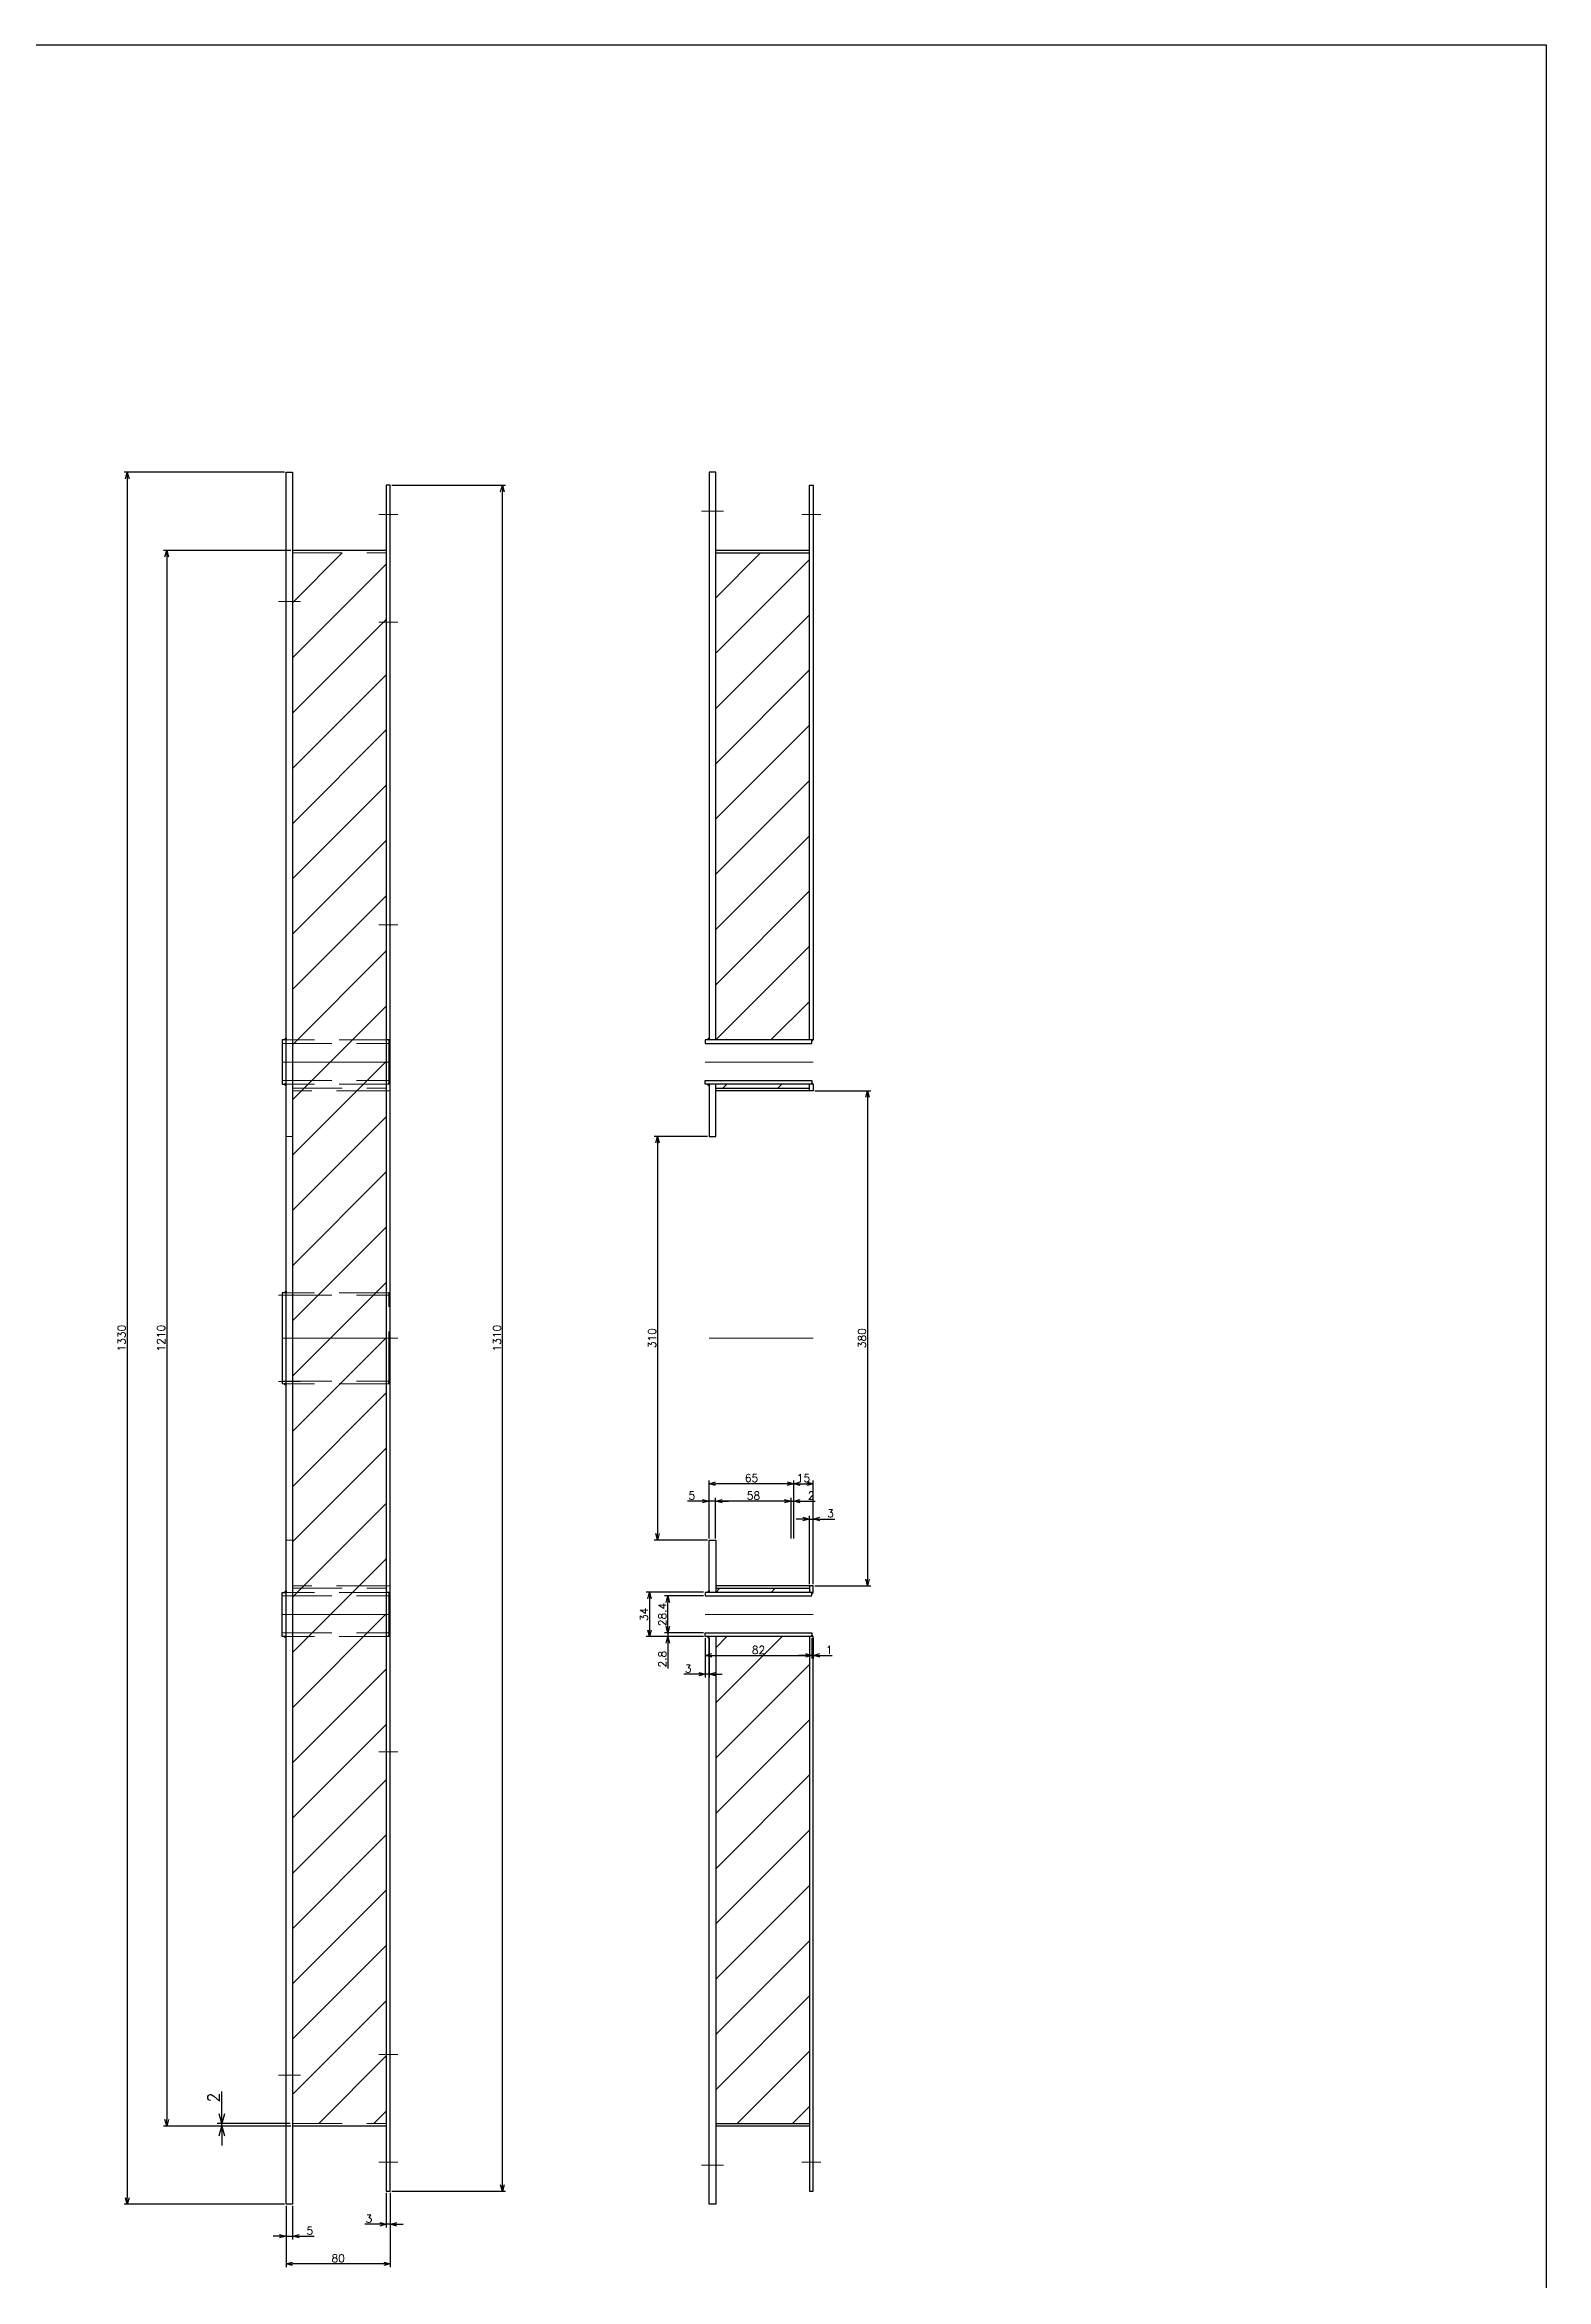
# Model space of a CAD drawing. Header units: millimetres. Extents: x -16130 to 36813, y -8099 to 27484.
# Drawn here: x 7995 to 9149, y -2938 to -1222 of the extents above; entities that cross this region are included whole.
import ezdxf

# ---------------------------------------------------------------- set-up
doc = ezdxf.new("R2010")
doc.units = ezdxf.units.MM
doc.header["$LTSCALE"] = 6
doc.header["$PDMODE"] = 99
doc.header["$PDSIZE"] = 1
for name, pattern in [('CENTER2', [28.575, 19.05, -3.175, 3.175, -3.175]), ('HIDDEN', [9.525, 6.35, -3.175]), ('PHANTOM2', [31.75, 15.875, -3.175, 3.175, -3.175, 3.175, -3.175])]:
    doc.linetypes.add(name, pattern=pattern)
for name, color, linetype, lineweight in [('04_HIDDEN', 2, 'HIDDEN', 13), ('05_CENTER', 4, 'CENTER2', 13), ('06_PHANTOM', 2, 'PHANTOM2', 13), ('08_DIM', 3, 'Continuous', 13)]:
    doc.layers.add(name, color=color, linetype=linetype, lineweight=lineweight)
doc.layers.add('10_DRAFT', color=8, linetype='Continuous', lineweight=0, plot=False)
doc.styles.add('KSS_TXT', font='txt.shx', dxfattribs={"bigfont": 'extfont2.shx'})
doc.dimstyles.new('KSS_DIM', dxfattribs={"dimtxt": 3, "dimasz": 2.5, "dimexe": 1.25, "dimexo": 0.625, "dimtad": 1, "dimdsep": 46, "dimtxsty": 'KSS_TXT', "dimblk": 'OPEN30', "dimcen": 0, "dimazin": 2, "dimtfac": 0.75, "dimtmove": 0, "dimatfit": 3, "dimldrblk": 'OPEN30', "dimfxl": 1, "dimtolj": 1, "dimarcsym": 0})

# ---------------------------------------------------------------- blocks, each defined once
blk = doc.blocks.new('_Open30')
at = {"color": 0, "linetype": 'ByBlock', "lineweight": -2}
for p, q in [((-1, 0.27), (0, 0)), ((0, 0), (-1, -0.27)), ((0, 0), (-1, 0))]:
    blk.add_line(p, q, dxfattribs=at)
blk = doc.blocks.new('*D1683')
at = {"layer": '08_DIM', "color": 0, "lineweight": -2, "transparency": 16777216}
for p, q in [((8504.7, -2060.1), (8463.8, -2060.1)), ((8466.3, -2065.1), (8466.3, -2365.1)), ((8504.7, -2370.1), (8463.8, -2370.1))]:
    blk.add_line(p, q, dxfattribs=at)
at = {"layer": 'Defpoints', "color": 0, "transparency": 16777216}
for p in [(8505.9, -2060.1), (8466.3, -2370.1), (8505.9, -2370.1)]:
    blk.add_point(p, dxfattribs=at)
at = {"layer": '08_DIM', "color": 0, "lineweight": -2, "transparency": 16777216, "xscale": 5, "yscale": 5, "zscale": 5}
for p, rotation in [((8466.3, -2060.1), 90), ((8466.3, -2370.1), 270)]:
    blk.add_blockref('_Open30', p, dxfattribs=dict(at, rotation=rotation))
at = {"layer": '08_DIM', "color": 0, "transparency": 16777216, "insert": (8462.1, -2215.1), "char_height": 6, "attachment_point": 5, "rotation": 90, "style": 'KSS_TXT'}
blk.add_mtext('\\A1;310', dxfattribs=at)
blk = doc.blocks.new('*D1684')
at = {"layer": '08_DIM', "color": 0, "lineweight": -2, "transparency": 16777216}
for p, q in [((8184.6, -1610.1), (8086.7, -1610.1)), ((8089.2, -1615.1), (8089.2, -2815.1)), ((8184.6, -2820.1), (8086.7, -2820.1))]:
    blk.add_line(p, q, dxfattribs=at)
at = {"layer": 'Defpoints', "color": 0, "transparency": 16777216}
for p in [(8185.9, -1610.1), (8089.2, -2820.1), (8185.9, -2820.1)]:
    blk.add_point(p, dxfattribs=at)
at = {"layer": '08_DIM', "color": 0, "lineweight": -2, "transparency": 16777216, "xscale": 5, "yscale": 5, "zscale": 5}
for p, rotation in [((8089.2, -1610.1), 90), ((8089.2, -2820.1), 270)]:
    blk.add_blockref('_Open30', p, dxfattribs=dict(at, rotation=rotation))
at = {"layer": '08_DIM', "color": 0, "transparency": 16777216, "insert": (8084.9, -2215.1), "char_height": 6, "attachment_point": 5, "rotation": 90, "style": 'KSS_TXT'}
blk.add_mtext('\\A1;1210', dxfattribs=at)
blk = doc.blocks.new('*D1685')
at = {"layer": '08_DIM', "color": 0, "lineweight": -2, "transparency": 16777216}
for p, q in [((8179.6, -1550.1), (8056.4, -1550.1)), ((8058.9, -1555.1), (8058.9, -2875.1)), ((8179.6, -2880.1), (8056.4, -2880.1))]:
    blk.add_line(p, q, dxfattribs=at)
at = {"layer": 'Defpoints', "color": 0, "transparency": 16777216}
for p in [(8180.9, -1550.1), (8058.9, -2880.1), (8180.9, -2880.1)]:
    blk.add_point(p, dxfattribs=at)
at = {"layer": '08_DIM', "color": 0, "lineweight": -2, "transparency": 16777216, "xscale": 5, "yscale": 5, "zscale": 5}
for p, rotation in [((8058.9, -1550.1), 90), ((8058.9, -2880.1), 270)]:
    blk.add_blockref('_Open30', p, dxfattribs=dict(at, rotation=rotation))
at = {"layer": '08_DIM', "color": 0, "transparency": 16777216, "insert": (8054.6, -2215.1), "char_height": 6, "attachment_point": 5, "rotation": 90, "style": 'KSS_TXT'}
blk.add_mtext('\\A1;1330', dxfattribs=at)
blk = doc.blocks.new('*D1716')
at = {"layer": '08_DIM', "color": 0, "lineweight": -2, "transparency": 16777216}
for p, q in [((8262.1, -1560.1), (8349.6, -1560.1)), ((8347.1, -2865.1), (8347.1, -1565.1)), ((8262.1, -2870.1), (8349.6, -2870.1))]:
    blk.add_line(p, q, dxfattribs=at)
at = {"layer": 'Defpoints', "color": 0, "transparency": 16777216}
for p in [(8260.9, -1560.1), (8347.1, -1560.1), (8260.9, -2870.1)]:
    blk.add_point(p, dxfattribs=at)
at = {"layer": '08_DIM', "color": 0, "lineweight": -2, "transparency": 16777216, "xscale": 5, "yscale": 5, "zscale": 5}
for p, rotation in [((8347.1, -1560.1), 90), ((8347.1, -2870.1), 270)]:
    blk.add_blockref('_Open30', p, dxfattribs=dict(at, rotation=rotation))
at = {"layer": '08_DIM', "color": 0, "transparency": 16777216, "insert": (8342.9, -2215.1), "char_height": 6, "attachment_point": 5, "rotation": 90, "style": 'KSS_TXT'}
blk.add_mtext('\\A1;1310', dxfattribs=at)
blk = doc.blocks.new('A$C3EB06615_1_1')
h = blk.add_hatch()
h.set_pattern_fill('_USER', color=3, scale=30, angle=225, pattern_type=0)
h.set_pattern_definition([(225, (2335.178, -12804.288), (21.213203, -21.213203), [])])
h.paths.add_polyline_path([(-3, 603), (-75, 603), (-75, -603), (-3, -603)])
at = {"color": 0}
for p, q in [((-3, 605), (-75, 605)), ((-80, 229.1), (-83, 229.1)), ((-83, 229.1), (-83, 195.1)), ((0, 229.1), (-3, 229.1)), ((-83, 195.1), (-80, 195.1)), ((-80, 35), (-83, 35)), ((-83, -229.1), (-83, -195.1)), ((-83, -195.1), (-80, -195.1)), ((0, -195.1), (-3, -195.1)), ((-80, -229.1), (-83, -229.1)), ((0, -229.1), (-3, -229.1)), ((-3, -605), (-75, -605))]:
    blk.add_line(p, q, dxfattribs=at)
at = {"color": 254}
blk.add_line((-83, 35), (-83, -35), dxfattribs=at)
at = {"color": 0}
for points in [[(-75, 665), (-75, -665), (-80, -665), (-80, 665)], [(-3, 655), (-3, -655), (0, -655), (0, 655)]]:
    blk.add_lwpolyline(points, close=True, dxfattribs=at)
at = {"color": 3}
for points in [[(-80, 229.1), (-81.5, 229.1), (-81.5, 229.1), (-80, 230.6)], [(-1, 229.1), (-1, 228.1), (-1, 228.1), (0, 229.1)], [(-80, 195.1), (-81.5, 195.1), (-81.5, 195.1), (-80, 193.6)], [(-1, 195.1), (-1, 196.1), (-1, 196.1), (0, 195.1)], [(-80, 35), (-81.5, 35), (-81.5, 35), (-80, 36.5)], [(-1, 35), (-1, 34), (-1, 34), (0, 35)], [(-1, -35), (-1, -34), (-1, -34), (0, -35)], [(-80, -35), (-81.5, -35), (-81.5, -35), (-80, -36.5)], [(-80, -195.1), (-81.5, -195.1), (-81.5, -195.1), (-80, -193.6)], [(-1, -195.1), (-1, -196.1), (-1, -196.1), (0, -195.1)], [(-80, -229.1), (-81.5, -229.1), (-81.5, -229.1), (-80, -230.6)], [(-1, -229.1), (-1, -228.1), (-1, -228.1), (0, -229.1)]]:
    blk.add_lwpolyline(points, close=True, dxfattribs=at)
at = {"layer": '04_HIDDEN'}
for p, q in [((-75, 603), (-3, 603)), ((-1, 226.3), (-1, 197.9)), ((-75, 192), (-3, 192)), ((-3, 190), (-75, 190)), ((-80, 155), (-75, 155)), ((-80, -155), (-75, -155)), ((-3, -190), (-75, -190)), ((-75, -192), (-3, -192)), ((-1, -226.3), (-1, -197.9)), ((-75, -603), (-3, -603))]:
    blk.add_line(p, q, dxfattribs=at)
at = {"layer": '04_HIDDEN', "color": 254}
blk.add_line((-1, -33), (-1, 33), dxfattribs=at)
at = {"layer": '04_HIDDEN'}
for points in [[(-83, 229.1), (-83, 226.3), (-1, 226.3), (-1, 229.1)], [(-83, 195.1), (-83, 197.9), (-1, 197.9), (-1, 195.1)], [(-83, -195.1), (-83, -197.9), (-1, -197.9), (-1, -195.1)], [(-83, -229.1), (-83, -226.3), (-1, -226.3), (-1, -229.1)]]:
    blk.add_lwpolyline(points, close=True, dxfattribs=at)
at = {"layer": '04_HIDDEN', "color": 254}
for points in [[(-83, 35), (-83, 33), (-1, 33), (-1, 35)], [(-83, -35), (-83, -33), (-1, -33), (-1, -35)]]:
    blk.add_lwpolyline(points, close=True, dxfattribs=at)
at = {"layer": '05_CENTER'}
for p, q in [((-8.8, 632.6), (5.9, 632.6)), ((-85.9, 565.8), (-68.9, 565.8)), ((-8.8, 549.9), (5.9, 549.9)), ((-8.8, 317.5), (5.9, 317.5)), ((-85.9, 33.2), (-68.9, 33.2)), ((-8.8, 0), (5.9, 0)), ((-85.9, -33.2), (-68.9, -33.2)), ((-8.8, -317.5), (5.9, -317.5)), ((-85.9, -565.8), (-68.9, -565.8)), ((-8.8, -549.9), (5.9, -549.9)), ((-8.8, -632.6), (5.9, -632.6))]:
    blk.add_line(p, q, dxfattribs=at)
at = {"layer": '06_PHANTOM'}
for p, q in [((0, 190), (-3, 190)), ((0, -190), (-3, -190))]:
    blk.add_line(p, q, dxfattribs=at)
at = {"layer": '10_DRAFT'}
for p, q in [((-83, 212.1), (0, 212.1)), ((-83, 0), (0, 0)), ((-80, 0), (0, 0)), ((-83, -212.1), (0, -212.1))]:
    blk.add_line(p, q, dxfattribs=at)
blk = doc.blocks.new('A$C544162FB_1_1')
h = blk.add_hatch()
h.set_pattern_fill('_USER', color=3, scale=30, angle=225, pattern_type=0)
h.set_pattern_definition([(225, (-8585.938, 2215.113), (21.2132, -21.2132), [])])
h.paths.add_polyline_path([(-3, 603), (-75, 603), (-75, 229.1), (-3, 229.1)])
h.paths.add_polyline_path([(-3, 195.1), (-75, 195.1), (-75, 192), (-3, 192)])
h.paths.add_polyline_path([(-3, -192), (-75, -192), (-75, -195.1), (-3, -195.1)])
h.paths.add_polyline_path([(-3, -229.1), (-75, -229.1), (-75, -603), (-3, -603)])
at = {"color": 0}
for p, q in [((-3, 605), (-75, 605)), ((-75, 603), (-3, 603)), ((0, 229.1), (-3, 229.1)), ((-75, 192), (-3, 192)), ((-3, 190), (-75, 190)), ((0, 190), (-3, 190)), ((-80, 155), (-75, 155)), ((-80, -155), (-75, -155)), ((-3, -190), (-75, -190)), ((-75, -192), (-3, -192)), ((0, -190), (-3, -190)), ((0, -195.1), (-3, -195.1)), ((0, -229.1), (-3, -229.1)), ((-75, -603), (-3, -603)), ((-3, -605), (-75, -605))]:
    blk.add_line(p, q, dxfattribs=at)
for points in [[(-75, 229.1), (-75, 665), (-80, 665), (-80, 229.1)], [(-3, 229.1), (-3, 655), (0, 655), (0, 229.1)], [(-80, 195.1), (-80, 155)], [(-75, 155), (-75, 195.1)], [(-3, 190), (-3, 195.1)], [(0, 195.1), (0, 190)], [(-80, -195.1), (-80, -155)], [(-75, -155), (-75, -195.1)], [(-3, -190), (-3, -195.1)], [(0, -195.1), (0, -190)], [(-75, -229.1), (-75, -665), (-80, -665), (-80, -229.1)], [(-3, -229.1), (-3, -655), (0, -655), (0, -229.1)]]:
    blk.add_lwpolyline(points, dxfattribs=at)
for points in [[(-83, 229.1), (-83, 226.3), (-1, 226.3), (-1, 229.1)], [(-83, 195.1), (-83, 197.9), (-1, 197.9), (-1, 195.1)], [(-83, -195.1), (-83, -197.9), (-1, -197.9), (-1, -195.1)], [(-83, -229.1), (-83, -226.3), (-1, -226.3), (-1, -229.1)]]:
    blk.add_lwpolyline(points, close=True, dxfattribs=at)
at = {"color": 3}
for points in [[(-80, 229.1), (-81.5, 229.1), (-81.5, 229.1), (-80, 230.6)], [(-1, 229.1), (-1, 228.1), (-1, 228.1), (0, 229.1)], [(-80, 195.1), (-81.5, 195.1), (-81.5, 195.1), (-80, 193.6)], [(-1, 195.1), (-1, 196.1), (-1, 196.1), (0, 195.1)], [(-80, -195.1), (-81.5, -195.1), (-81.5, -195.1), (-80, -193.6)], [(-1, -195.1), (-1, -196.1), (-1, -196.1), (0, -195.1)], [(-80, -229.1), (-81.5, -229.1), (-81.5, -229.1), (-80, -230.6)], [(-1, -229.1), (-1, -228.1), (-1, -228.1), (0, -229.1)]]:
    blk.add_lwpolyline(points, close=True, dxfattribs=at)
at = {"layer": '05_CENTER'}
for p, q in [((-85.9, 635), (-68.9, 635)), ((-8.8, 632.6), (5.9, 632.6)), ((-8.8, -632.6), (5.9, -632.6)), ((-85.9, -635), (-68.9, -635))]:
    blk.add_line(p, q, dxfattribs=at)
at = {"layer": '10_DRAFT'}
for p, q in [((-83, 212.1), (0, 212.1)), ((-80, 0), (0, 0)), ((-83, -212.1), (0, -212.1))]:
    blk.add_line(p, q, dxfattribs=at)
blk = doc.blocks.new('*D2754')
at = {"layer": '08_DIM', "color": 0, "lineweight": -2, "transparency": 16777216}
for p, q in [((8587.2, -2025.1), (8630.1, -2025.1)), ((8627.6, -2030.1), (8627.6, -2400.1)), ((8587.2, -2405.1), (8630.1, -2405.1))]:
    blk.add_line(p, q, dxfattribs=at)
at = {"layer": 'Defpoints', "color": 0, "transparency": 16777216}
for p in [(8585.9, -2025.1), (8585.9, -2405.1), (8627.6, -2405.1)]:
    blk.add_point(p, dxfattribs=at)
at = {"layer": '08_DIM', "color": 0, "lineweight": -2, "transparency": 16777216, "xscale": 5, "yscale": 5, "zscale": 5}
for p, rotation in [((8627.6, -2025.1), 90), ((8627.6, -2405.1), 270)]:
    blk.add_blockref('_Open30', p, dxfattribs=dict(at, rotation=rotation))
at = {"layer": '08_DIM', "color": 0, "transparency": 16777216, "insert": (8623.3, -2215.1), "char_height": 6, "attachment_point": 5, "rotation": 90, "style": 'KSS_TXT'}
blk.add_mtext('\\A1;380', dxfattribs=at)
blk = doc.blocks.new('*D2757')
at = {"layer": '08_DIM', "color": 0, "lineweight": -2, "transparency": 16777216}
for p, q in [((8501.7, -2410.2), (8457.6, -2410.2)), ((8460.1, -2415.2), (8460.1, -2439.2)), ((8501.7, -2444.2), (8457.6, -2444.2))]:
    blk.add_line(p, q, dxfattribs=at)
at = {"layer": 'Defpoints', "color": 0, "transparency": 16777216}
for p in [(8502.9, -2410.2), (8460.1, -2444.2), (8502.9, -2444.2)]:
    blk.add_point(p, dxfattribs=at)
at = {"layer": '08_DIM', "color": 0, "lineweight": -2, "transparency": 16777216, "xscale": 5, "yscale": 5, "zscale": 5}
for p, rotation in [((8460.1, -2410.2), 90), ((8460.1, -2444.2), 270)]:
    blk.add_blockref('_Open30', p, dxfattribs=dict(at, rotation=rotation))
at = {"layer": '08_DIM', "color": 0, "transparency": 16777216, "insert": (8455.9, -2427.2), "char_height": 6, "attachment_point": 5, "rotation": 90, "style": 'KSS_TXT'}
blk.add_mtext('\\A1;34', dxfattribs=at)
blk = doc.blocks.new('*D2758')
at = {"layer": '08_DIM', "color": 0, "lineweight": -2, "transparency": 16777216}
for p, q in [((8501.7, -2413), (8471.7, -2413)), ((8474.2, -2436.4), (8474.2, -2418)), ((8501.7, -2441.4), (8471.7, -2441.4))]:
    blk.add_line(p, q, dxfattribs=at)
at = {"layer": 'Defpoints', "color": 0, "transparency": 16777216}
for p in [(8474.2, -2413), (8502.9, -2413), (8502.9, -2441.4)]:
    blk.add_point(p, dxfattribs=at)
at = {"layer": '08_DIM', "color": 0, "lineweight": -2, "transparency": 16777216, "xscale": 5, "yscale": 5, "zscale": 5}
for p, rotation in [((8474.2, -2413), 90), ((8474.2, -2441.4), 270)]:
    blk.add_blockref('_Open30', p, dxfattribs=dict(at, rotation=rotation))
at = {"layer": '08_DIM', "color": 0, "transparency": 16777216, "insert": (8470, -2427.2), "char_height": 6, "attachment_point": 5, "rotation": 90, "style": 'KSS_TXT'}
blk.add_mtext('\\A1;28.4', dxfattribs=at)
blk = doc.blocks.new('*D2759')
at = {"layer": '08_DIM', "color": 0, "lineweight": -2, "transparency": 16777216}
for p, q in [((8474.2, -2436.4), (8474.2, -2431.4)), ((8501.7, -2441.4), (8471.7, -2441.4)), ((8501.7, -2444.2), (8471.7, -2444.2)), ((8474.2, -2441.4), (8474.2, -2444.2)), ((8474.2, -2449.2), (8474.2, -2468.7))]:
    blk.add_line(p, q, dxfattribs=at)
at = {"layer": 'Defpoints', "color": 0, "transparency": 16777216}
for p in [(8474.2, -2444.2), (8502.9, -2441.4), (8502.9, -2444.2)]:
    blk.add_point(p, dxfattribs=at)
at = {"layer": '08_DIM', "color": 0, "lineweight": -2, "transparency": 16777216, "xscale": 5, "yscale": 5, "zscale": 5}
for p, rotation in [((8474.2, -2441.4), 270), ((8474.2, -2444.2), 90)]:
    blk.add_blockref('_Open30', p, dxfattribs=dict(at, rotation=rotation))
at = {"layer": '08_DIM', "color": 0, "transparency": 16777216, "insert": (8470, -2461.5), "char_height": 6, "attachment_point": 5, "rotation": 90, "style": 'KSS_TXT'}
blk.add_mtext('\\A1;2.8', dxfattribs=at)
blk = doc.blocks.new('*D2760')
at = {"layer": '08_DIM', "color": 0, "lineweight": -2, "transparency": 16777216}
for p, q in [((8502.9, -2445.5), (8502.9, -2475.6)), ((8505.9, -2445.5), (8505.9, -2475.6)), ((8497.9, -2473.1), (8486.4, -2473.1)), ((8505.9, -2473.1), (8502.9, -2473.1)), ((8510.9, -2473.1), (8515.9, -2473.1))]:
    blk.add_line(p, q, dxfattribs=at)
at = {"layer": 'Defpoints', "color": 0, "transparency": 16777216}
for p in [(8502.9, -2444.2), (8505.9, -2444.2), (8502.9, -2473.1)]:
    blk.add_point(p, dxfattribs=at)
at = {"layer": '08_DIM', "color": 0, "lineweight": -2, "transparency": 16777216, "xscale": 5, "yscale": 5, "zscale": 5}
blk.add_blockref('_Open30', (8502.9, -2473.1), dxfattribs=at)
at = {"layer": '08_DIM', "color": 0, "lineweight": -2, "transparency": 16777216, "xscale": 5, "yscale": 5, "zscale": 5, "rotation": 180}
blk.add_blockref('_Open30', (8505.9, -2473.1), dxfattribs=at)
at = {"layer": '08_DIM', "color": 0, "transparency": 16777216, "insert": (8489.7, -2468.8), "char_height": 6, "attachment_point": 5, "style": 'KSS_TXT'}
blk.add_mtext('\\A1;3', dxfattribs=at)
blk = doc.blocks.new('*D2761')
at = {"layer": '08_DIM', "color": 0, "lineweight": -2, "transparency": 16777216}
for p, q in [((8502.9, -2445.5), (8502.9, -2461.1)), ((8584.9, -2445.5), (8584.9, -2461.1)), ((8507.9, -2458.6), (8579.9, -2458.6))]:
    blk.add_line(p, q, dxfattribs=at)
at = {"layer": 'Defpoints', "color": 0, "transparency": 16777216}
for p in [(8502.9, -2444.2), (8584.9, -2444.2), (8584.9, -2458.6)]:
    blk.add_point(p, dxfattribs=at)
at = {"layer": '08_DIM', "color": 0, "lineweight": -2, "transparency": 16777216, "xscale": 5, "yscale": 5, "zscale": 5, "rotation": 180}
blk.add_blockref('_Open30', (8502.9, -2458.6), dxfattribs=at)
at = {"layer": '08_DIM', "color": 0, "lineweight": -2, "transparency": 16777216, "xscale": 5, "yscale": 5, "zscale": 5}
blk.add_blockref('_Open30', (8584.9, -2458.6), dxfattribs=at)
at = {"layer": '08_DIM', "color": 0, "transparency": 16777216, "insert": (8543.9, -2454.4), "char_height": 6, "attachment_point": 5, "style": 'KSS_TXT'}
blk.add_mtext('\\A1;82', dxfattribs=at)
blk = doc.blocks.new('*D2762')
at = {"layer": '08_DIM', "color": 0, "lineweight": -2, "transparency": 16777216}
for p, q in [((8584.9, -2445.5), (8584.9, -2461.1)), ((8585.9, -2445.5), (8585.9, -2461.1)), ((8579.9, -2458.6), (8574.9, -2458.6)), ((8584.9, -2458.6), (8585.9, -2458.6)), ((8590.9, -2458.6), (8600.4, -2458.6))]:
    blk.add_line(p, q, dxfattribs=at)
at = {"layer": 'Defpoints', "color": 0, "transparency": 16777216}
for p in [(8584.9, -2444.2), (8585.9, -2444.2), (8585.9, -2458.6)]:
    blk.add_point(p, dxfattribs=at)
at = {"layer": '08_DIM', "color": 0, "lineweight": -2, "transparency": 16777216, "xscale": 5, "yscale": 5, "zscale": 5}
blk.add_blockref('_Open30', (8584.9, -2458.6), dxfattribs=at)
at = {"layer": '08_DIM', "color": 0, "lineweight": -2, "transparency": 16777216, "xscale": 5, "yscale": 5, "zscale": 5, "rotation": 180}
blk.add_blockref('_Open30', (8585.9, -2458.6), dxfattribs=at)
at = {"layer": '08_DIM', "color": 0, "transparency": 16777216, "insert": (8598.2, -2454.4), "char_height": 6, "attachment_point": 5, "style": 'KSS_TXT'}
blk.add_mtext('\\A1;1', dxfattribs=at)
blk = doc.blocks.new('*D2763')
at = {"layer": '08_DIM', "color": 0, "lineweight": -2, "transparency": 16777216}
for p, q in [((8563.9, -2340.2), (8558.9, -2340.2)), ((8568.9, -2368.9), (8568.9, -2337.7)), ((8568.9, -2340.2), (8570.9, -2340.2)), ((8570.9, -2368.9), (8570.9, -2337.7)), ((8575.9, -2340.2), (8587.4, -2340.2))]:
    blk.add_line(p, q, dxfattribs=at)
at = {"layer": 'Defpoints', "color": 0, "transparency": 16777216}
for p in [(8570.9, -2340.2), (8568.9, -2370.1), (8570.9, -2370.1)]:
    blk.add_point(p, dxfattribs=at)
at = {"layer": '08_DIM', "color": 0, "lineweight": -2, "transparency": 16777216, "xscale": 5, "yscale": 5, "zscale": 5}
blk.add_blockref('_Open30', (8568.9, -2340.2), dxfattribs=at)
at = {"layer": '08_DIM', "color": 0, "lineweight": -2, "transparency": 16777216, "xscale": 5, "yscale": 5, "zscale": 5, "rotation": 180}
blk.add_blockref('_Open30', (8570.9, -2340.2), dxfattribs=at)
at = {"layer": '08_DIM', "color": 0, "transparency": 16777216, "insert": (8584.2, -2335.9), "char_height": 6, "attachment_point": 5, "style": 'KSS_TXT'}
blk.add_mtext('\\A1;2', dxfattribs=at)
blk = doc.blocks.new('*D2764')
at = {"layer": '08_DIM', "color": 0, "lineweight": -2, "transparency": 16777216}
for p, q in [((8510.9, -2368.9), (8510.9, -2337.7)), ((8563.9, -2340.2), (8515.9, -2340.2)), ((8568.9, -2368.9), (8568.9, -2337.7))]:
    blk.add_line(p, q, dxfattribs=at)
at = {"layer": 'Defpoints', "color": 0, "transparency": 16777216}
for p in [(8510.9, -2340.2), (8510.9, -2370.1), (8568.9, -2370.1)]:
    blk.add_point(p, dxfattribs=at)
at = {"layer": '08_DIM', "color": 0, "lineweight": -2, "transparency": 16777216, "xscale": 5, "yscale": 5, "zscale": 5, "rotation": 180}
blk.add_blockref('_Open30', (8510.9, -2340.2), dxfattribs=at)
at = {"layer": '08_DIM', "color": 0, "lineweight": -2, "transparency": 16777216, "xscale": 5, "yscale": 5, "zscale": 5}
blk.add_blockref('_Open30', (8568.9, -2340.2), dxfattribs=at)
at = {"layer": '08_DIM', "color": 0, "transparency": 16777216, "insert": (8539.9, -2335.9), "char_height": 6, "attachment_point": 5, "style": 'KSS_TXT'}
blk.add_mtext('\\A1;58', dxfattribs=at)
blk = doc.blocks.new('*D2765')
at = {"layer": '08_DIM', "color": 0, "lineweight": -2, "transparency": 16777216}
for p, q in [((8505.9, -2368.9), (8505.9, -2324.3)), ((8565.9, -2326.8), (8510.9, -2326.8)), ((8570.9, -2368.9), (8570.9, -2324.3))]:
    blk.add_line(p, q, dxfattribs=at)
at = {"layer": 'Defpoints', "color": 0, "transparency": 16777216}
for p in [(8505.9, -2326.8), (8505.9, -2370.1), (8570.9, -2370.1)]:
    blk.add_point(p, dxfattribs=at)
at = {"layer": '08_DIM', "color": 0, "lineweight": -2, "transparency": 16777216, "xscale": 5, "yscale": 5, "zscale": 5, "rotation": 180}
blk.add_blockref('_Open30', (8505.9, -2326.8), dxfattribs=at)
at = {"layer": '08_DIM', "color": 0, "lineweight": -2, "transparency": 16777216, "xscale": 5, "yscale": 5, "zscale": 5}
blk.add_blockref('_Open30', (8570.9, -2326.8), dxfattribs=at)
at = {"layer": '08_DIM', "color": 0, "transparency": 16777216, "insert": (8538.4, -2322.5), "char_height": 6, "attachment_point": 5, "style": 'KSS_TXT'}
blk.add_mtext('\\A1;65', dxfattribs=at)
blk = doc.blocks.new('*D2766')
at = {"layer": '08_DIM', "color": 0, "lineweight": -2, "transparency": 16777216}
for p, q in [((8570.9, -2368.9), (8570.9, -2324.3)), ((8575.9, -2326.8), (8580.9, -2326.8)), ((8585.9, -2403.9), (8585.9, -2324.3))]:
    blk.add_line(p, q, dxfattribs=at)
at = {"layer": 'Defpoints', "color": 0, "transparency": 16777216}
for p in [(8585.9, -2326.8), (8570.9, -2370.1), (8585.9, -2405.1)]:
    blk.add_point(p, dxfattribs=at)
at = {"layer": '08_DIM', "color": 0, "lineweight": -2, "transparency": 16777216, "xscale": 5, "yscale": 5, "zscale": 5, "rotation": 180}
blk.add_blockref('_Open30', (8570.9, -2326.8), dxfattribs=at)
at = {"layer": '08_DIM', "color": 0, "lineweight": -2, "transparency": 16777216, "xscale": 5, "yscale": 5, "zscale": 5}
blk.add_blockref('_Open30', (8585.9, -2326.8), dxfattribs=at)
at = {"layer": '08_DIM', "color": 0, "transparency": 16777216, "insert": (8578.4, -2322.5), "char_height": 6, "attachment_point": 5, "style": 'KSS_TXT'}
blk.add_mtext('\\A1;15', dxfattribs=at)
blk = doc.blocks.new('*D2767')
at = {"layer": '08_DIM', "color": 0, "lineweight": -2, "transparency": 16777216}
for p, q in [((8500.9, -2340.2), (8489.4, -2340.2)), ((8505.9, -2368.9), (8505.9, -2337.7)), ((8510.9, -2340.2), (8505.9, -2340.2)), ((8510.9, -2368.9), (8510.9, -2337.7)), ((8515.9, -2340.2), (8520.9, -2340.2))]:
    blk.add_line(p, q, dxfattribs=at)
at = {"layer": 'Defpoints', "color": 0, "transparency": 16777216}
for p in [(8505.9, -2340.2), (8505.9, -2370.1), (8510.9, -2370.1)]:
    blk.add_point(p, dxfattribs=at)
at = {"layer": '08_DIM', "color": 0, "lineweight": -2, "transparency": 16777216, "xscale": 5, "yscale": 5, "zscale": 5}
blk.add_blockref('_Open30', (8505.9, -2340.2), dxfattribs=at)
at = {"layer": '08_DIM', "color": 0, "lineweight": -2, "transparency": 16777216, "xscale": 5, "yscale": 5, "zscale": 5, "rotation": 180}
blk.add_blockref('_Open30', (8510.9, -2340.2), dxfattribs=at)
at = {"layer": '08_DIM', "color": 0, "transparency": 16777216, "insert": (8492.7, -2335.9), "char_height": 6, "attachment_point": 5, "style": 'KSS_TXT'}
blk.add_mtext('\\A1;5', dxfattribs=at)
blk = doc.blocks.new('*D2768')
at = {"layer": '08_DIM', "color": 0, "lineweight": -2, "transparency": 16777216}
for p, q in [((8577.9, -2353.9), (8572.9, -2353.9)), ((8582.9, -2403.9), (8582.9, -2351.4)), ((8582.9, -2353.9), (8585.9, -2353.9)), ((8585.9, -2403.9), (8585.9, -2351.4)), ((8590.9, -2353.9), (8602.4, -2353.9))]:
    blk.add_line(p, q, dxfattribs=at)
at = {"layer": 'Defpoints', "color": 0, "transparency": 16777216}
for p in [(8585.9, -2353.9), (8582.9, -2405.1), (8585.9, -2405.1)]:
    blk.add_point(p, dxfattribs=at)
at = {"layer": '08_DIM', "color": 0, "lineweight": -2, "transparency": 16777216, "xscale": 5, "yscale": 5, "zscale": 5}
blk.add_blockref('_Open30', (8582.9, -2353.9), dxfattribs=at)
at = {"layer": '08_DIM', "color": 0, "lineweight": -2, "transparency": 16777216, "xscale": 5, "yscale": 5, "zscale": 5, "rotation": 180}
blk.add_blockref('_Open30', (8585.9, -2353.9), dxfattribs=at)
at = {"layer": '08_DIM', "color": 0, "transparency": 16777216, "insert": (8599.2, -2349.6), "char_height": 6, "attachment_point": 5, "style": 'KSS_TXT'}
blk.add_mtext('\\A1;3', dxfattribs=at)
blk = doc.blocks.new('*D2769')
at = {"layer": '08_DIM', "color": 0, "lineweight": -2, "transparency": 16777216}
for p, q in [((8180.9, -2881.4), (8180.9, -2907.1)), ((8185.9, -2881.4), (8185.9, -2907.1)), ((8175.9, -2904.6), (8170.9, -2904.6)), ((8180.9, -2904.6), (8185.9, -2904.6)), ((8190.9, -2904.6), (8202.4, -2904.6))]:
    blk.add_line(p, q, dxfattribs=at)
at = {"layer": 'Defpoints', "color": 0, "transparency": 16777216}
for p in [(8180.9, -2880.1), (8185.9, -2880.1), (8185.9, -2904.6)]:
    blk.add_point(p, dxfattribs=at)
at = {"layer": '08_DIM', "color": 0, "lineweight": -2, "transparency": 16777216, "xscale": 5, "yscale": 5, "zscale": 5}
blk.add_blockref('_Open30', (8180.9, -2904.6), dxfattribs=at)
at = {"layer": '08_DIM', "color": 0, "lineweight": -2, "transparency": 16777216, "xscale": 5, "yscale": 5, "zscale": 5, "rotation": 180}
blk.add_blockref('_Open30', (8185.9, -2904.6), dxfattribs=at)
at = {"layer": '08_DIM', "color": 0, "transparency": 16777216, "insert": (8199.1, -2900.4), "char_height": 6, "attachment_point": 5, "style": 'KSS_TXT'}
blk.add_mtext('\\A1;5', dxfattribs=at)
blk = doc.blocks.new('*D2770')
at = {"layer": '08_DIM', "color": 0, "lineweight": -2, "transparency": 16777216}
for p, q in [((8257.9, -2871.4), (8257.9, -2898)), ((8260.9, -2871.4), (8260.9, -2898)), ((8252.9, -2895.5), (8241.4, -2895.5)), ((8260.9, -2895.5), (8257.9, -2895.5)), ((8265.9, -2895.5), (8270.9, -2895.5))]:
    blk.add_line(p, q, dxfattribs=at)
at = {"layer": 'Defpoints', "color": 0, "transparency": 16777216}
for p in [(8257.9, -2870.1), (8260.9, -2870.1), (8257.9, -2895.5)]:
    blk.add_point(p, dxfattribs=at)
at = {"layer": '08_DIM', "color": 0, "lineweight": -2, "transparency": 16777216, "xscale": 5, "yscale": 5, "zscale": 5}
blk.add_blockref('_Open30', (8257.9, -2895.5), dxfattribs=at)
at = {"layer": '08_DIM', "color": 0, "lineweight": -2, "transparency": 16777216, "xscale": 5, "yscale": 5, "zscale": 5, "rotation": 180}
blk.add_blockref('_Open30', (8260.9, -2895.5), dxfattribs=at)
at = {"layer": '08_DIM', "color": 0, "transparency": 16777216, "insert": (8244.6, -2891.2), "char_height": 6, "attachment_point": 5, "style": 'KSS_TXT'}
blk.add_mtext('\\A1;3', dxfattribs=at)
blk = doc.blocks.new('*D2771')
at = {"layer": '08_DIM', "color": 0, "lineweight": -2, "transparency": 16777216}
for p, q in [((8180.9, -2881.4), (8180.9, -2928.3)), ((8260.9, -2871.4), (8260.9, -2928.3)), ((8255.9, -2925.8), (8185.9, -2925.8))]:
    blk.add_line(p, q, dxfattribs=at)
at = {"layer": 'Defpoints', "color": 0, "transparency": 16777216}
for p in [(8180.9, -2880.1), (8260.9, -2870.1), (8180.9, -2925.8)]:
    blk.add_point(p, dxfattribs=at)
at = {"layer": '08_DIM', "color": 0, "lineweight": -2, "transparency": 16777216, "xscale": 5, "yscale": 5, "zscale": 5, "rotation": 180}
blk.add_blockref('_Open30', (8180.9, -2925.8), dxfattribs=at)
at = {"layer": '08_DIM', "color": 0, "lineweight": -2, "transparency": 16777216, "xscale": 5, "yscale": 5, "zscale": 5}
blk.add_blockref('_Open30', (8260.9, -2925.8), dxfattribs=at)
at = {"layer": '08_DIM', "color": 0, "transparency": 16777216, "insert": (8220.9, -2921.6), "char_height": 6, "attachment_point": 5, "style": 'KSS_TXT'}
blk.add_mtext('\\A1;80', dxfattribs=at)
blk = doc.blocks.new('*D2772')
at = {"layer": '08_DIM', "color": 0, "lineweight": -2, "transparency": 16777216}
for p, q in [((8131.6, -2810.6), (8131.6, -2793.4)), ((8184, -2818.1), (8127.9, -2818.1)), ((8184, -2820.1), (8127.9, -2820.1)), ((8131.6, -2820.1), (8131.6, -2818.1)), ((8131.6, -2827.6), (8131.6, -2835.1))]:
    blk.add_line(p, q, dxfattribs=at)
at = {"layer": 'Defpoints', "color": 0, "transparency": 16777216}
for p in [(8131.6, -2818.1), (8185.9, -2818.1), (8185.9, -2820.1)]:
    blk.add_point(p, dxfattribs=at)
at = {"layer": '08_DIM', "color": 0, "lineweight": -2, "transparency": 16777216, "xscale": 7.5, "yscale": 7.5, "zscale": 7.5}
for p, rotation in [((8131.6, -2818.1), 270), ((8131.6, -2820.1), 90)]:
    blk.add_blockref('_Open30', p, dxfattribs=dict(at, rotation=rotation))
at = {"layer": '08_DIM', "color": 0, "transparency": 16777216, "insert": (8125.3, -2798.2), "char_height": 9, "attachment_point": 5, "rotation": 90, "style": 'KSS_TXT'}
blk.add_mtext('\\A1;2', dxfattribs=at)

msp = doc.modelspace()

# ---------------------------------------------------------------- linework, layer by layer
at = {"color": 2}
msp.add_lwpolyline([(1041.39534, -1221.80001), (9149.08984, -1221.80001), (9149.08984, -6275.67349), (1041.39534, -6275.67349)], close=True, dxfattribs=at)

# ---------------------------------------------------------------- block references
for name, p in [('A$C3EB06615_1_1', (8260.86209, -2215.11344)), ('A$C544162FB_1_1', (8585.93839, -2215.11344))]:
    msp.add_blockref(name, p)

# ---------------------------------------------------------------- dimensions: what is measured, and where the dimension line sits
at = {"layer": '08_DIM'}
for base, p1, p2, override, picture, middle in [((8058.88662, -2880.11344), (8180.86209, -1550.11344), (8180.86209, -2880.11344), {"dimscale": 2}, '*D1685', (8054.63662, -2215.11344)), ((8347.11917, -1560.11344), (8260.86209, -2870.11344), (8260.86209, -1560.11344), {"dimscale": 2}, '*D1716', (8342.86917, -2215.11344)), ((8089.16084, -2820.11482), (8185.86209, -1610.11206), (8185.86209, -2820.11482), {"dimscale": 2}, '*D1684', (8084.91084, -2215.11344)), ((8627.57045, -2405.11344), (8585.93839, -2025.11344), (8585.93839, -2405.11344), {"dimscale": 2}, '*D2754', (8623.32045, -2215.11344)), ((8466.30633, -2370.11344), (8505.93839, -2060.11344), (8505.93839, -2370.11344), {"dimscale": 2}, '*D1683', (8462.05633, -2215.11344)), ((8460.12307, -2444.24536), (8502.93839, -2410.24536), (8502.93839, -2444.24536), {"dimscale": 2}, '*D2757', (8455.87307, -2427.24536)), ((8474.20115, -2413.04536), (8502.93839, -2441.44536), (8502.93839, -2413.04536), {"dimscale": 2}, '*D2758', (8469.95115, -2427.24536)), ((8474.20115, -2444.24536), (8502.93839, -2441.44536), (8502.93839, -2444.24536), {"dimscale": 2}, '*D2759', (8469.95115, -2461.49536)), ((8131.63064, -2818.11482), (8185.86209, -2820.11482), (8185.86209, -2818.11482), {"dimscale": 3}, '*D2772', (8125.25564, -2798.23982))]:
    dim = msp.add_linear_dim(base=base, p1=p1, p2=p2, angle=90, dimstyle='KSS_DIM', override=override, dxfattribs=at)
    dim.commit()
    dim.dimension.update_dxf_attribs({"geometry": picture, "text_midpoint": middle})
for base, p1, p2, picture, middle in [((8505.93839, -2340.18612), (8510.93839, -2370.11344), (8505.93839, -2370.11344), '*D2767', (8492.68839, -2335.93195)), ((8505.93839, -2326.78866), (8570.93839, -2370.11344), (8505.93839, -2370.11344), '*D2765', (8538.43839, -2322.53449)), ((8510.93839, -2340.18612), (8568.93839, -2370.11344), (8510.93839, -2370.11344), '*D2764', (8539.93839, -2335.93195)), ((8570.93839, -2340.18612), (8568.93839, -2370.11344), (8570.93839, -2370.11344), '*D2763', (8584.18839, -2335.93612)), ((8585.93839, -2326.78866), (8570.93839, -2370.11344), (8585.93839, -2405.11344), '*D2766', (8578.43839, -2322.53449)), ((8585.93839, -2353.8736), (8582.93839, -2405.11344), (8585.93839, -2405.11344), '*D2768', (8599.18839, -2349.6236)), ((8502.93839, -2473.05994), (8505.93839, -2444.24559), (8502.93839, -2444.24559), '*D2760', (8489.68839, -2468.80994)), ((8584.93839, -2458.63979), (8502.93839, -2444.24536), (8584.93839, -2444.24536), '*D2761', (8543.93839, -2454.38979)), ((8585.93839, -2458.63979), (8584.93839, -2444.24536), (8585.93839, -2444.24536), '*D2762', (8598.18839, -2454.38979)), ((8185.86209, -2904.6258), (8180.86209, -2880.11344), (8185.86209, -2880.11344), '*D2769', (8199.11209, -2900.37164)), ((8180.86209, -2925.84003), (8260.86209, -2870.11344), (8180.86209, -2880.11344), '*D2771', (8220.86209, -2921.59003)), ((8257.86209, -2895.47794), (8260.86209, -2870.11344), (8257.86209, -2870.11344), '*D2770', (8244.61209, -2891.22794))]:
    dim = msp.add_linear_dim(base=base, p1=p1, p2=p2, dimstyle='KSS_DIM', override={"dimscale": 2}, dxfattribs=at)
    dim.commit()
    dim.dimension.update_dxf_attribs({"geometry": picture, "text_midpoint": middle})

doc.saveas('drawing.dxf')
